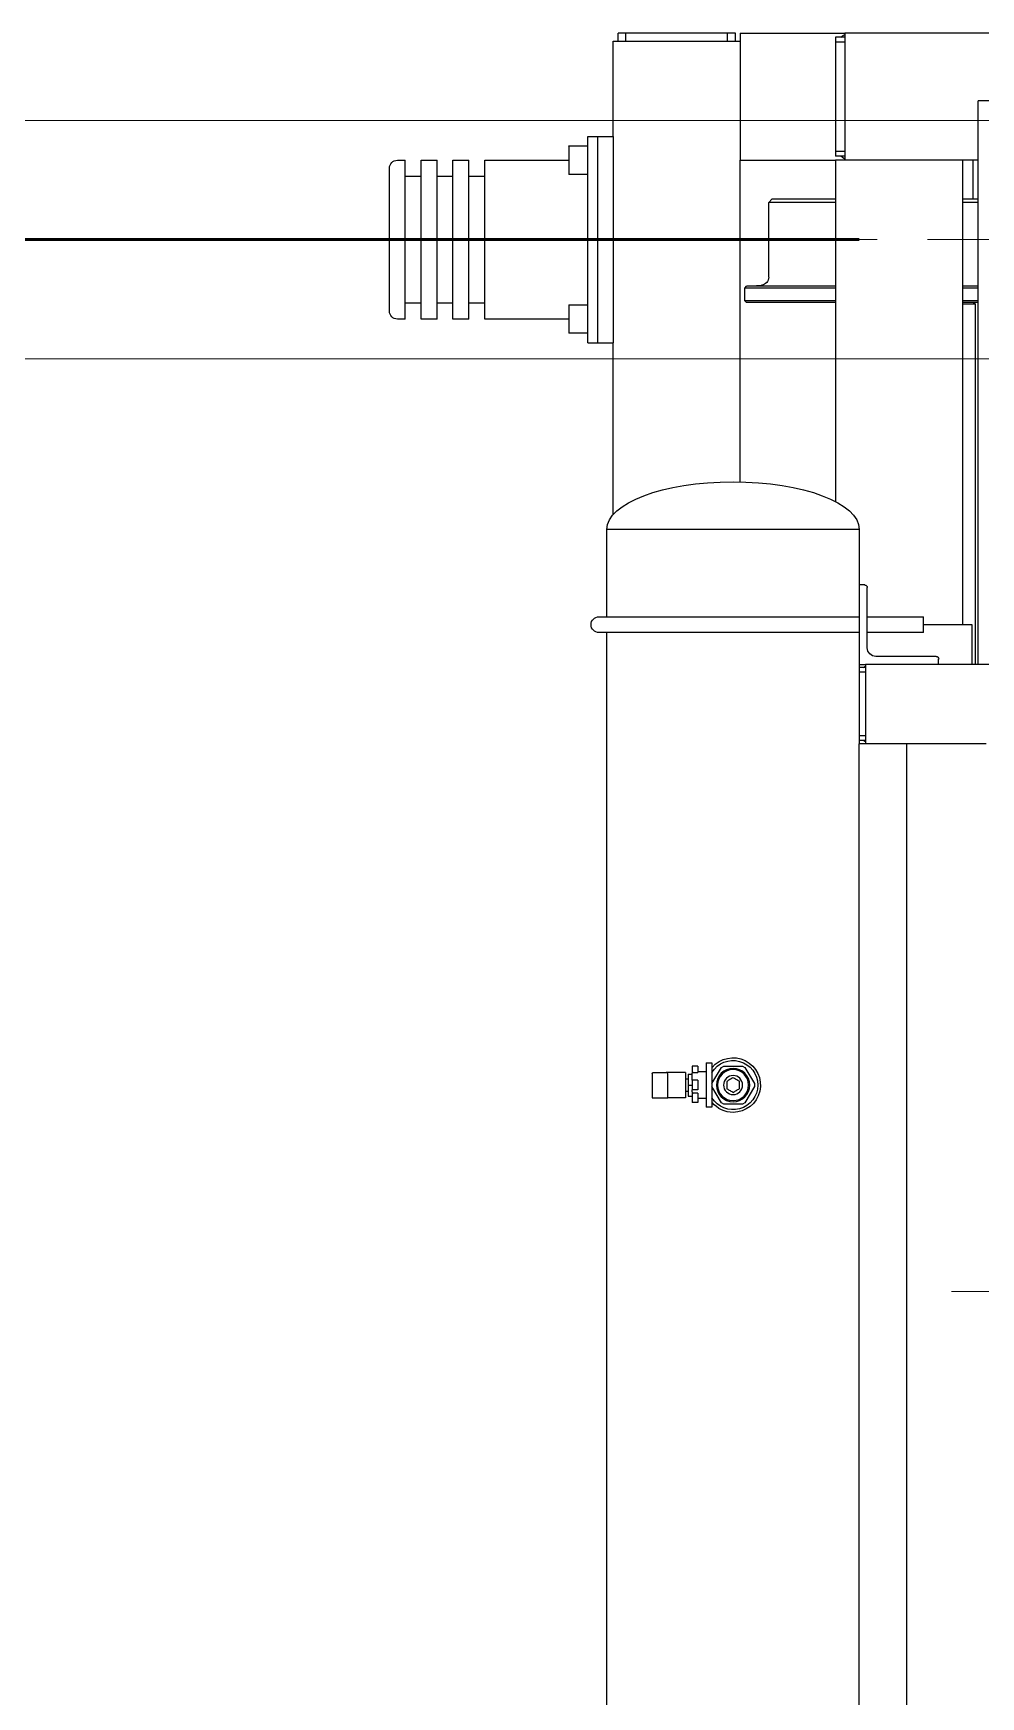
# Model space of a CAD drawing. Header units: millimetres. Extents: x 163705 to 1616509, y 81827 to 302547.
# Drawn here: x 894764 to 895361, y 146404 to 147452 of the extents above; entities that cross this region are included whole.
import ezdxf

# ---------------------------------------------------------------- set-up
doc = ezdxf.new("R2010")
doc.units = ezdxf.units.MM
doc.header["$LTSCALE"] = 10
doc.linetypes.add('ACAD_ISO02W100', pattern=[15, 12, -3])
doc.linetypes.add('CENTER2', pattern=[28.575, 19.05, -3.175, 3.175, -3.175])
for name, color, linetype, lineweight in [('1-中心线', 1, 'CENTER2', 0), ('1-设备轮廓', 2, 'Continuous', 18), ('1-钢构', 6, 'Continuous', 0)]:
    doc.layers.add(name, color=color, linetype=linetype, lineweight=lineweight)
doc.layers.add('1-隐线', color=8, linetype='Continuous')

# ---------------------------------------------------------------- blocks, each defined once
blk = doc.blocks.new('*U216')
for p, q in [((0, 0), (0, 5850)), ((150, 0), (150, 5850))]:
    blk.add_line(p, q)
at = {"layer": '1-中心线'}
blk.add_line((75, 0), (75, 5850), dxfattribs=at)
blk = doc.blocks.new('SW_CENTERMARKSYMBOL_0')
at = {"lineweight": 18}
blk.add_line((5, 0), (774.5, 0), dxfattribs=at)
blk = doc.blocks.new('G$C8841F3B5')
for p, q in [((1544.9, 1599), (2763.9, 1599)), ((2829.9, 1599), (2763.9, 1599)), ((2763.9, 1599), (2763.9, 1589)), ((2763.9, 1596.5), (2769.9, 1596.5)), ((2763.9, 1593.5), (2769.9, 1593.5)), ((2769.9, 1596.5), (2769.9, 1593.5)), ((2769.9, 1593.5), (2769.9, 1524.5)), ((2829.9, 1599), (2829.9, 1591)), ((2837.9, 1594), (2829.9, 1594)), ((2832.9, 1594), (2832.9, 1599)), ((2832.9, 1599), (2837.9, 1599)), ((2837.9, 1594), (2837.9, 1599)), ((2837.9, 1599), (2901.9, 1599)), ((2901.9, 1594), (2837.9, 1594)), ((2901.9, 1594), (2901.9, 1599)), ((2901.9, 1599), (2906.9, 1599)), ((2909.9, 1594), (2901.9, 1594)), ((2906.9, 1594), (2906.9, 1599)), ((2909.9, 1534), (2909.9, 1594)), ((2763.9, 1589), (2763.9, 1529)), ((2829.9, 1591), (2829.9, 1527)), ((1179.9, 1556.5), (2679.9, 1556.5)), ((2679.9, 1201.5), (2679.9, 1556.5)), ((2909.9, 1534), (2909.9, 1404)), ((2919.9, 1534), (2909.9, 1534)), ((2925.9, 1534), (2919.9, 1534)), ((2919.9, 1534), (2919.9, 1404)), ((2925.9, 1404), (2925.9, 1534)), ((2763.9, 1529), (2763.9, 1519)), ((2763.9, 1524.5), (2769.9, 1524.5)), ((2763.9, 1521.5), (2769.9, 1521.5)), ((2769.9, 1524.5), (2769.9, 1521.5)), ((2829.9, 1527), (2829.9, 1519)), ((2937.8, 1528), (2925.9, 1528)), ((2937.9, 1527.9), (2937.9, 1510.1)), ((2679.9, 1519), (2689.9, 1519)), ((2683.4, 1519), (2683.4, 1494.5)), ((2689.9, 1519), (2689.9, 1226.5)), ((2689.9, 1519), (2699.9, 1519)), ((2699.9, 1519), (2759.9, 1519)), ((2759.9, 1519), (2769.9, 1519)), ((2829.9, 1519), (2769.9, 1519)), ((2769.9, 1519), (2769.9, 1304)), ((2829.9, 1316.5), (2829.9, 1519)), ((2925.9, 1510), (2937.8, 1510)), ((2990.9, 1519), (2937.9, 1519)), ((2990.9, 1419), (2990.9, 1519)), ((3000.9, 1509), (2990.9, 1509)), ((3010.9, 1519), (3000.9, 1519)), ((3000.9, 1419), (3000.9, 1519)), ((3010.9, 1419), (3010.9, 1519)), ((3020.9, 1509), (3010.9, 1509)), ((3030.9, 1519), (3020.9, 1519)), ((3020.9, 1419), (3020.9, 1519)), ((3030.9, 1419), (3030.9, 1519)), ((3040.9, 1509), (3030.9, 1509)), ((3045.9, 1519), (3040.9, 1519)), ((3040.9, 1419), (3040.9, 1519)), ((3050.9, 1424), (3050.9, 1514)), ((2679.9, 1494.5), (2689.9, 1494.5)), ((2679.9, 1492.5), (2689.9, 1492.5)), ((2769.9, 1494.5), (2809.9, 1494.5)), ((2769.9, 1492.5), (2811.9, 1492.5)), ((2811.9, 1492.5), (2809.9, 1494.5)), ((2811.9, 1445.4), (2811.9, 1492.5)), ((2679.9, 1439.6), (2689.9, 1439.6)), ((2679.9, 1438.5), (2689.9, 1438.5)), ((2769.9, 1439.6), (2825.9, 1439.6)), ((2769.9, 1438.5), (2826.9, 1438.5)), ((2825.9, 1439.6), (2816.4, 1440.4)), ((2826.9, 1438.5), (2825.9, 1439.6)), ((2826.9, 1430.5), (2826.9, 1438.5)), ((2679.9, 1430.5), (2689.9, 1430.5)), ((2679.9, 1429.5), (2689.9, 1429.5)), ((2682.9, 1429.5), (2681.9, 1428.5)), ((2681.9, 1428.5), (2681.9, 1201.5)), ((2689.9, 1428.5), (2681.9, 1428.5)), ((2769.9, 1430.5), (2826.9, 1430.5)), ((2769.9, 1429.5), (2825.9, 1429.5)), ((2825.9, 1429.5), (2826.9, 1430.5)), ((2937.8, 1428), (2925.9, 1428)), ((2937.9, 1427.9), (2937.9, 1410.1)), ((2990.9, 1429), (3000.9, 1429)), ((3010.9, 1429), (3020.9, 1429)), ((3030.9, 1429), (3040.9, 1429)), ((2937.9, 1419), (2990.9, 1419)), ((3000.9, 1419), (3010.9, 1419)), ((3020.9, 1419), (3030.9, 1419)), ((3040.9, 1419), (3045.9, 1419)), ((2925.9, 1410), (2937.8, 1410)), ((2909.9, 1295.9), (2909.9, 1404)), ((2919.9, 1404), (2909.9, 1404)), ((2925.9, 1404), (2919.9, 1404)), ((2754.9, 1286.5), (2754.9, 1251.5)), ((2754.9, 1286.5), (2913.9, 1286.5)), ((2754.9, 1286.5), (2913.9, 1286.5)), ((2913.9, 1231.5), (2913.9, 1286.5)), ((2749.9, 1212), (2749.9, 1249.8)), ((2751.5, 1251.5), (2754.9, 1251.5)), ((2754.9, 1251.5), (2754.9, 1201.5)), ((2683.9, 1226.5), (2683.9, 1201.5)), ((2690.9, 1226.5), (2683.9, 1226.5)), ((2714.4, 1226.5), (2690.9, 1226.5)), ((2749.9, 1231.5), (2714.4, 1231.5)), ((2714.4, 1221.5), (2714.4, 1231.5)), ((2834.4, 1231.5), (2754.9, 1231.5)), ((2918.9, 1231.5), (2834.4, 1231.5)), ((2714.4, 1221.5), (2749.9, 1221.5)), ((2754.9, 1221.5), (2834.4, 1221.5)), ((2834.4, 1221.5), (2918.9, 1221.5)), ((2913.9, 391.5), (2913.9, 1221.5)), ((2706.5, 1206.5), (2744.4, 1206.5)), ((2004.9, 1201.5), (2750.9, 1201.5)), ((2704.9, 1201.5), (2704.9, 1204.8)), ((2754.9, 1201.5), (2750.9, 1201.5)), ((2750.9, 1201.5), (2750.9, 1193.5)), ((2750.9, 1199.5), (2754.9, 1199.5)), ((2750.9, 1196.5), (2754.9, 1196.5)), ((2754.9, 1201.5), (2754.9, 1199.5)), ((2754.9, 1199.5), (2754.9, 1196.5)), ((2754.9, 1196.5), (2754.9, 1156.5)), ((2750.9, 1193.5), (2750.9, 1159.5)), ((2750.9, 1159.5), (2750.9, 1151.5)), ((2750.9, 1156.5), (2754.9, 1156.5)), ((2750.9, 1153.5), (2754.9, 1153.5)), ((2754.9, 1156.5), (2754.9, 1153.5)), ((2754.9, 1153.5), (2754.9, 1151.5)), ((2674.9, 1151.5), (2682.9, 1151.5)), ((2682.9, 1151.5), (2716.9, 1151.5)), ((2716.9, 1151.5), (2724.9, 1151.5)), ((2724.9, 461.5), (2724.9, 1151.5)), ((2724.9, 1151.5), (2750.9, 1151.5)), ((2750.9, 1151.5), (2754.9, 1151.5)), ((2754.9, 461.5), (2754.9, 1151.5)), ((2827, 947.6), (2821, 937.4)), ((2828.4, 948.5), (2827, 947.6)), ((2840.3, 948.5), (2828.4, 948.5)), ((2841.8, 947.6), (2840.3, 948.5)), ((2847.7, 937.4), (2841.8, 947.6)), ((2847.7, 945), (2847.3, 945)), ((2851.3, 950.5), (2847.7, 950.5)), ((2847.7, 950.5), (2847.7, 946.5)), ((2847.7, 946.5), (2847.7, 937.5)), ((2851.3, 950.5), (2851.3, 946.5)), ((2851.3, 946.5), (2851.3, 926.5)), ((2856.6, 945), (2851.3, 945)), ((2856.6, 948.5), (2856.6, 948)), ((2856.6, 948.5), (2860.1, 948.5)), ((2856.6, 948), (2856.6, 944.5)), ((2859.6, 944.5), (2856.6, 944.5)), ((2860.1, 948.5), (2860.1, 948)), ((2860.1, 948), (2860.1, 943.9)), ((2860.1, 939.5), (2860.1, 943.9)), ((2862.6, 943.4), (2860.1, 943.4)), ((2862.6, 943.4), (2862.6, 936.5)), ((2864.4, 944.5), (2864.4, 928.5)), ((2864.4, 944.5), (2866.3, 944.5)), ((2866.3, 944.5), (2876.6, 944.5)), ((2875.6, 928.5), (2875.6, 943.5)), ((2884.4, 944.5), (2876.6, 944.5)), ((2885.4, 943.5), (2885.4, 928.5)), ((2821, 937.4), (2821, 935.6)), ((2821, 935.6), (2827, 925.4)), ((2841.8, 925.4), (2847.7, 935.6)), ((2847.7, 937.4), (2847.7, 935.6)), ((2847.7, 935.5), (2847.7, 926.5)), ((2856.6, 939.5), (2860.1, 939.5)), ((2856.6, 939.5), (2856.6, 939)), ((2856.6, 939), (2856.6, 934)), ((2856.6, 934), (2856.6, 933.5)), ((2856.6, 933.5), (2860.1, 933.5)), ((2860.1, 939.5), (2860.1, 939)), ((2860.1, 939), (2860.1, 934)), ((2862.6, 936.5), (2860.1, 936.5)), ((2860.1, 934), (2860.1, 933.5)), ((2860.1, 932.3), (2860.1, 933.5)), ((2864.4, 940.5), (2862.6, 940.5)), ((2862.6, 936.5), (2862.6, 929.6)), ((2827, 925.4), (2828.4, 924.5)), ((2828.4, 924.5), (2840.3, 924.5)), ((2840.3, 924.5), (2841.8, 925.4)), ((2847.3, 928), (2847.7, 928)), ((2847.7, 926.5), (2847.7, 922.5)), ((2847.7, 922.5), (2851.3, 922.5)), ((2851.3, 928), (2856.6, 928)), ((2851.3, 926.5), (2851.3, 922.5)), ((2856.6, 931.4), (2859.6, 931.4)), ((2856.6, 931.4), (2856.6, 926.1)), ((2856.6, 926.1), (2856.6, 925.6)), ((2856.6, 925.6), (2860.1, 925.6)), ((2860.1, 932.3), (2860.1, 926.1)), ((2862.6, 929.6), (2860.1, 929.6)), ((2860.1, 926.1), (2860.1, 925.6)), ((2862.6, 932.5), (2864.4, 932.5)), ((2864.4, 928.5), (2866.3, 928.5)), ((2866.3, 928.5), (2875.4, 928.5)), ((2884.4, 928.5), (2876.6, 928.5))]:
    blk.add_line(p, q)
at = {"flags": 128}
for points in [[(2766.5, 1596.5), (2765.4, 1597.3), (2763.9, 1598.2)], [(2763.9, 1519.8), (2765.4, 1520.7), (2766.5, 1521.5)], [(2752.2, 1199.5), (2751.3, 1200.2), (2750.9, 1200.4)], [(2750.9, 1152.6), (2751.3, 1152.8), (2752.2, 1153.5)]]:
    blk.add_lwpolyline(points, dxfattribs=at)
for radius in [10.5, 9.8, 6]:
    blk.add_circle((2834.4, 936.5), radius)
for centre, radius, start, end in [((2937.8, 1527.9), 0.1, 0, 90), ((2937.8, 1510.1), 0.1, 270, 0), ((3045.9, 1514), 5, 0, 90), ((2816.9, 1445.4), 5, 180, 265), ((2937.8, 1427.9), 0.1, 0, 90), ((3045.9, 1424), 5, 270, 0), ((2937.8, 1410.1), 0.1, 270, 0), ((2751.5, 1249.8), 1.67, 90, 180), ((2918.9, 1226.5), 5, 270, 90), ((2706.5, 1204.8), 1.67, 90, 180), ((2744.4, 1212), 5.5, 270, 0), ((2834.4, 936.5), 17.2, 39.5549, 270), ((2834.4, 936.5), 15.5, 30.9, 329.1), ((2834.4, 936.5), 17.2, 270, 320.4451)]:
    blk.add_arc(centre, radius, start, end)
for major_axis, start_param, end_param in [((-79.5, 0), 4.712389, 6.283185), ((79.5, 0), 0, 1.570796)]:
    blk.add_ellipse((2834.4, 1286.5), major_axis=major_axis, ratio=0.377358, start_param=start_param, end_param=end_param)
for points, knots in [([(2859.6, 944.5), (2859.7, 944.5), (2859.7, 944.4), (2859.8, 944.4), (2859.9, 944.4), (2860, 944.3), (2860.1, 944.1), (2860.1, 944), (2860.1, 943.9)], [0, 0, 0, 0, 0.125356, 0.250369, 0.375773, 0.501235, 0.750965, 1, 1, 1, 1]), ([(2875.6, 943.5), (2875.6, 943.6), (2875.6, 943.8), (2875.8, 944.1), (2876, 944.3), (2876.2, 944.4), (2876.4, 944.4), (2876.5, 944.4), (2876.6, 944.5)], [0, 0, 0, 0, 0.249647, 0.499157, 0.624451, 0.749691, 0.874918, 1, 1, 1, 1]), ([(2885.4, 943.5), (2885.4, 943.6), (2885.3, 943.8), (2885.2, 944.1), (2885, 944.3), (2884.8, 944.4), (2884.6, 944.4), (2884.4, 944.4), (2884.4, 944.5)], [0, 0, 0, 0, 0.249696, 0.499185, 0.624467, 0.749788, 0.874869, 1, 1, 1, 1]), ([(2830.3, 934.3), (2830.3, 935.1), (2830.4, 936.6), (2830.4, 938.2), (2830.4, 938.9)], [0, 0, 0, 0, 0.500178, 1, 1, 1, 1]), ([(2834.2, 931.9), (2833.6, 932.3), (2832.3, 933.1), (2831, 933.9), (2830.3, 934.3)], [0, 0, 0, 0, 0.499067, 1, 1, 1, 1]), ([(2830.4, 938.9), (2831.1, 939.3), (2832.5, 940), (2833.8, 940.8), (2834.5, 941.1)], [0, 0, 0, 0, 0.4990673, 1, 1, 1, 1]), ([(2838.3, 934.1), (2837.6, 933.7), (2836.3, 933), (2834.9, 932.2), (2834.2, 931.9)], [0, 0, 0, 0, 0.4990673, 1, 1, 1, 1]), ([(2834.5, 941.1), (2835.2, 940.7), (2836.5, 939.9), (2837.8, 939.1), (2838.4, 938.7)], [0, 0, 0, 0, 0.4990673, 1, 1, 1, 1]), ([(2838.4, 938.7), (2838.4, 937.9), (2838.4, 936.4), (2838.3, 934.8), (2838.3, 934.1)], [0, 0, 0, 0, 0.499822, 1, 1, 1, 1]), ([(2860.1, 932.3), (2860.1, 932.1), (2860.1, 931.9), (2859.9, 931.6), (2859.8, 931.5), (2859.7, 931.4), (2859.7, 931.4), (2859.6, 931.4)], [0, 0, 0, 0, 0.498685, 0.748579, 0.874172, 0.937035, 1, 1, 1, 1]), ([(2876.6, 928.5), (2876.5, 928.5), (2876.4, 928.5), (2876.2, 928.5), (2876, 928.5), (2875.8, 928.5), (2875.6, 928.5), (2875.6, 928.5), (2875.6, 928.5)], [0, 0, 0, 0, 0.124806, 0.250059, 0.3754, 0.500545, 0.750283, 1, 1, 1, 1]), ([(2885.4, 928.5), (2885.4, 928.5), (2885.3, 928.5), (2885.2, 928.5), (2885, 928.5), (2884.8, 928.5), (2884.6, 928.5), (2884.5, 928.5), (2884.4, 928.5)], [0, 0, 0, 0, 0.249073, 0.498529, 0.623968, 0.749423, 0.873896, 1, 1, 1, 1])]:
    blk.add_open_spline(points, degree=3, knots=knots)
at = {"layer": '1-中心线'}
blk.add_line((2855.9, 1469), (3120.9, 1469), dxfattribs=at)
at = {"layer": '1-中心线', "lineweight": 0}
blk.add_blockref('SW_CENTERMARKSYMBOL_0', (1929.9, 806.5), dxfattribs=at)

msp = doc.modelspace()

# ---------------------------------------------------------------- linework, layer by layer
at = {"layer": '1-设备轮廓', "color": 5, "linetype": 'ACAD_ISO02W100', "lineweight": 50, "ltscale": 5}
msp.add_lwpolyline([(878184.06, 147322.132), (918109.06, 147322.132)], dxfattribs=at)

# ---------------------------------------------------------------- block references
at = {"layer": '1-钢构', "rotation": 270}
msp.add_blockref('*U216', (894184.06, 147397.132), dxfattribs=at)
at = {"layer": '1-隐线', "xscale": -1}
msp.add_blockref('G$C8841F3B5', (898038.94, 145853.132), dxfattribs=at)

doc.saveas('drawing.dxf')
